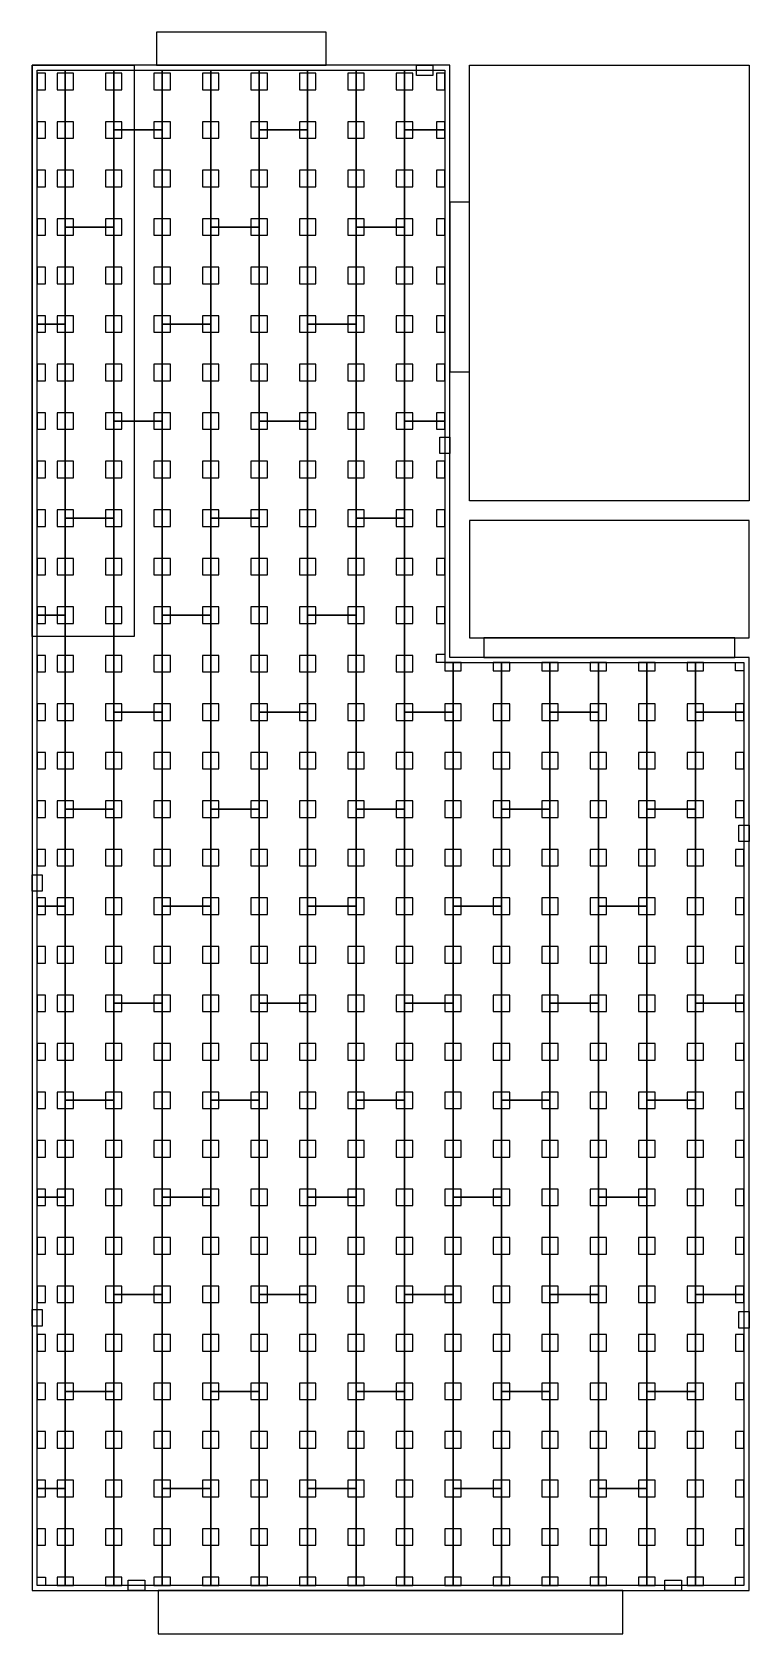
# Model space of a CAD drawing. Header units: inches. Extents: x 9726 to 9900, y -508 to -121.
import ezdxf

# ---------------------------------------------------------------- set-up
doc = ezdxf.new("R2010")
doc.units = ezdxf.units.IN
doc.header["$LTSCALE"] = 25
doc.header["$MEASUREMENT"] = 0
for name, color, linetype, true_color in [('bathrooms', 213, 'Continuous', 0xcc66ff), ('closets', 178, 'Continuous', 0x000000), ('doors', 116, 'Continuous', 0x118040), ('floors', 178, 'Continuous', 0x000000), ('generic_rooms', 150, 'Continuous', 0x0f80ff), ('kitchens', 190, 'Continuous', 0x8000ff), ('outlets', 1, 'Continuous', 0xfb0207), ('pucks', 178, 'Continuous', 0x000000), ('windows', 30, 'Continuous', 0xfd8008)]:
    doc.layers.add(name, color=color, linetype=linetype, true_color=true_color)

msp = doc.modelspace()

# ---------------------------------------------------------------- linework, layer by layer
at = {"layer": 'bathrooms'}
msp.add_lwpolyline([(9832.05, -128.52), (9899.79, -128.52), (9899.79, -234.05), (9832.05, -234.05)], close=True, dxfattribs=at)
at = {"layer": 'closets'}
msp.add_lwpolyline([(9832.05, -238.8), (9832.05, -267.22), (9899.79, -267.22), (9899.79, -238.8)], close=True, dxfattribs=at)
at = {"layer": 'doors'}
for points in [[(9756.18, -120.52), (9756.18, -128.52), (9797.3, -128.52), (9797.3, -120.52)], [(9827.3, -161.69), (9827.3, -202.82), (9832.05, -202.82), (9832.05, -161.69)], [(9835.47, -267.22), (9835.47, -271.97), (9896.36, -271.97), (9896.36, -267.22)]]:
    msp.add_lwpolyline(points, close=True, dxfattribs=at)
at = {"layer": 'floors'}
for points in [[(9734.03, -129.77), (9734.03, -191.24), (9727.22, -191.24), (9727.22, -129.77)], [(9745.78, -129.77), (9745.78, -167.74), (9734.03, -167.74), (9734.03, -129.77)], [(9757.53, -129.77), (9757.53, -144.24), (9745.78, -144.24), (9745.78, -129.77)], [(9769.28, -129.77), (9769.28, -191.24), (9757.53, -191.24), (9757.53, -129.77)], [(9781.03, -129.77), (9781.03, -167.74), (9769.28, -167.74), (9769.28, -129.77)], [(9792.78, -129.77), (9792.78, -144.24), (9781.03, -144.24), (9781.03, -129.77)], [(9804.53, -129.77), (9804.53, -191.24), (9792.78, -191.24), (9792.78, -129.77)], [(9816.28, -129.77), (9816.28, -167.74), (9804.53, -167.74), (9804.53, -129.77)], [(9826.05, -144.24), (9816.28, -144.24), (9816.28, -129.77), (9826.05, -129.77)], [(9757.53, -214.74), (9745.78, -214.74), (9745.78, -144.24), (9757.53, -144.24)], [(9792.78, -214.74), (9781.03, -214.74), (9781.03, -144.24), (9792.78, -144.24)], [(9826.05, -214.74), (9816.28, -214.74), (9816.28, -144.24), (9826.05, -144.24)], [(9745.78, -238.24), (9734.03, -238.24), (9734.03, -167.74), (9745.78, -167.74)], [(9781.03, -238.24), (9769.28, -238.24), (9769.28, -167.74), (9781.03, -167.74)], [(9816.28, -238.24), (9804.53, -238.24), (9804.53, -167.74), (9816.28, -167.74)], [(9727.22, -191.24), (9734.03, -191.24), (9734.03, -261.74), (9727.22, -261.74)], [(9769.28, -261.74), (9757.53, -261.74), (9757.53, -191.24), (9769.28, -191.24)], [(9804.53, -261.74), (9792.78, -261.74), (9792.78, -191.24), (9804.53, -191.24)], [(9757.53, -285.24), (9745.78, -285.24), (9745.78, -214.74), (9757.53, -214.74)], [(9792.78, -285.24), (9781.03, -285.24), (9781.03, -214.74), (9792.78, -214.74)], [(9828.03, -273.22), (9828.03, -285.24), (9816.28, -285.24), (9816.28, -214.74), (9826.05, -214.74), (9826.05, -273.22)], [(9745.78, -308.74), (9734.03, -308.74), (9734.03, -238.24), (9745.78, -238.24)], [(9781.03, -308.74), (9769.28, -308.74), (9769.28, -238.24), (9781.03, -238.24)], [(9816.28, -308.74), (9804.53, -308.74), (9804.53, -238.24), (9816.28, -238.24)], [(9727.22, -261.74), (9734.03, -261.74), (9734.03, -332.24), (9727.22, -332.24)], [(9769.28, -332.24), (9757.53, -332.24), (9757.53, -261.74), (9769.28, -261.74)], [(9804.53, -332.24), (9792.78, -332.24), (9792.78, -261.74), (9804.53, -261.74)], [(9839.78, -273.22), (9839.78, -332.24), (9828.03, -332.24), (9828.03, -273.22)], [(9851.53, -273.22), (9851.53, -308.74), (9839.78, -308.74), (9839.78, -273.22)], [(9863.28, -273.22), (9863.28, -285.24), (9851.53, -285.24), (9851.53, -273.22)], [(9875.03, -273.22), (9875.03, -332.24), (9863.28, -332.24), (9863.28, -273.22)], [(9886.78, -273.22), (9886.78, -308.74), (9875.03, -308.74), (9875.03, -273.22)], [(9898.53, -273.22), (9898.53, -285.24), (9886.78, -285.24), (9886.78, -273.22)], [(9757.53, -355.74), (9745.78, -355.74), (9745.78, -285.24), (9757.53, -285.24)], [(9792.78, -355.74), (9781.03, -355.74), (9781.03, -285.24), (9792.78, -285.24)], [(9828.03, -355.74), (9816.28, -355.74), (9816.28, -285.24), (9828.03, -285.24)], [(9863.28, -355.74), (9851.53, -355.74), (9851.53, -285.24), (9863.28, -285.24)], [(9898.53, -355.74), (9886.78, -355.74), (9886.78, -285.24), (9898.53, -285.24)], [(9745.78, -379.24), (9734.03, -379.24), (9734.03, -308.74), (9745.78, -308.74)], [(9781.03, -379.24), (9769.28, -379.24), (9769.28, -308.74), (9781.03, -308.74)], [(9816.28, -379.24), (9804.53, -379.24), (9804.53, -308.74), (9816.28, -308.74)], [(9851.53, -379.24), (9839.78, -379.24), (9839.78, -308.74), (9851.53, -308.74)], [(9886.78, -379.24), (9875.03, -379.24), (9875.03, -308.74), (9886.78, -308.74)], [(9727.22, -332.24), (9734.03, -332.24), (9734.03, -402.74), (9727.22, -402.74)], [(9769.28, -402.74), (9757.53, -402.74), (9757.53, -332.24), (9769.28, -332.24)], [(9804.53, -402.74), (9792.78, -402.74), (9792.78, -332.24), (9804.53, -332.24)], [(9839.78, -402.74), (9828.03, -402.74), (9828.03, -332.24), (9839.78, -332.24)], [(9875.03, -402.74), (9863.28, -402.74), (9863.28, -332.24), (9875.03, -332.24)], [(9757.53, -426.24), (9745.78, -426.24), (9745.78, -355.74), (9757.53, -355.74)], [(9792.78, -426.24), (9781.03, -426.24), (9781.03, -355.74), (9792.78, -355.74)], [(9828.03, -426.24), (9816.28, -426.24), (9816.28, -355.74), (9828.03, -355.74)], [(9863.28, -426.24), (9851.53, -426.24), (9851.53, -355.74), (9863.28, -355.74)], [(9898.53, -426.24), (9886.78, -426.24), (9886.78, -355.74), (9898.53, -355.74)], [(9745.78, -449.74), (9734.03, -449.74), (9734.03, -379.24), (9745.78, -379.24)], [(9781.03, -449.74), (9769.28, -449.74), (9769.28, -379.24), (9781.03, -379.24)], [(9816.28, -449.74), (9804.53, -449.74), (9804.53, -379.24), (9816.28, -379.24)], [(9851.53, -449.74), (9839.78, -449.74), (9839.78, -379.24), (9851.53, -379.24)], [(9886.78, -449.74), (9875.03, -449.74), (9875.03, -379.24), (9886.78, -379.24)], [(9727.22, -402.74), (9734.03, -402.74), (9734.03, -473.24), (9727.22, -473.24)], [(9769.28, -473.24), (9757.53, -473.24), (9757.53, -402.74), (9769.28, -402.74)], [(9804.53, -473.24), (9792.78, -473.24), (9792.78, -402.74), (9804.53, -402.74)], [(9839.78, -473.24), (9828.03, -473.24), (9828.03, -402.74), (9839.78, -402.74)], [(9875.03, -473.24), (9863.28, -473.24), (9863.28, -402.74), (9875.03, -402.74)], [(9745.78, -496.74), (9745.78, -426.24), (9757.53, -426.24), (9757.53, -496.74)], [(9781.03, -496.74), (9781.03, -426.24), (9792.78, -426.24), (9792.78, -496.74)], [(9816.28, -496.74), (9816.28, -426.24), (9828.03, -426.24), (9828.03, -496.74)], [(9851.53, -496.74), (9851.53, -426.24), (9863.28, -426.24), (9863.28, -496.74)], [(9886.78, -496.74), (9886.78, -426.24), (9898.53, -426.24), (9898.53, -496.74)], [(9734.03, -496.74), (9734.03, -449.74), (9745.78, -449.74), (9745.78, -496.74)], [(9769.28, -496.74), (9769.28, -449.74), (9781.03, -449.74), (9781.03, -496.74)], [(9804.53, -496.74), (9804.53, -449.74), (9816.28, -449.74), (9816.28, -496.74)], [(9839.78, -496.74), (9839.78, -449.74), (9851.53, -449.74), (9851.53, -496.74)], [(9875.03, -496.74), (9875.03, -449.74), (9886.78, -449.74), (9886.78, -496.74)], [(9727.22, -473.24), (9734.03, -473.24), (9734.03, -496.74), (9727.22, -496.74)], [(9757.53, -496.74), (9757.53, -473.24), (9769.28, -473.24), (9769.28, -496.74)], [(9792.78, -496.74), (9792.78, -473.24), (9804.53, -473.24), (9804.53, -496.74)], [(9828.03, -496.74), (9828.03, -473.24), (9839.78, -473.24), (9839.78, -496.74)], [(9863.28, -496.74), (9863.28, -473.24), (9875.03, -473.24), (9875.03, -496.74)]]:
    msp.add_lwpolyline(points, close=True, dxfattribs=at)
at = {"layer": 'generic_rooms'}
msp.add_lwpolyline([(9827.3, -128.52), (9725.97, -128.52), (9725.97, -497.99), (9899.79, -497.99), (9899.79, -271.97), (9827.3, -271.97)], close=True, dxfattribs=at)
at = {"layer": 'kitchens'}
msp.add_lwpolyline([(9750.72, -128.52), (9750.72, -266.9), (9725.97, -266.9), (9725.97, -128.52)], close=True, dxfattribs=at)
at = {"layer": 'outlets'}
for points in [[(9823.17, -128.52), (9823.17, -131.02), (9819.17, -131.02), (9819.17, -128.52)], [(9827.3, -218.62), (9827.3, -222.62), (9824.8, -222.62), (9824.8, -218.62)], [(9899.79, -312.58), (9899.79, -316.58), (9897.29, -316.58), (9897.29, -312.58)], [(9728.47, -324.62), (9728.47, -328.62), (9725.97, -328.62), (9725.97, -324.62)], [(9728.47, -429.92), (9728.47, -433.92), (9725.97, -433.92), (9725.97, -429.92)], [(9899.79, -430.42), (9899.79, -434.42), (9897.29, -434.42), (9897.29, -430.42)], [(9753.29, -495.49), (9753.29, -497.99), (9749.29, -497.99), (9749.29, -495.49)], [(9883.4, -495.49), (9883.4, -497.99), (9879.4, -497.99), (9879.4, -495.49)]]:
    msp.add_lwpolyline(points, close=True, dxfattribs=at)
at = {"layer": 'pucks'}
for points in [[(9729.22, -134.49), (9729.22, -130.49), (9727.22, -130.49), (9727.22, -134.49)], [(9736.03, -134.49), (9736.03, -130.49), (9732.03, -130.49), (9732.03, -134.49)], [(9747.78, -134.49), (9747.78, -130.49), (9743.78, -130.49), (9743.78, -134.49)], [(9759.53, -134.49), (9759.53, -130.49), (9755.53, -130.49), (9755.53, -134.49)], [(9771.28, -134.49), (9771.28, -130.49), (9767.28, -130.49), (9767.28, -134.49)], [(9783.03, -134.49), (9783.03, -130.49), (9779.03, -130.49), (9779.03, -134.49)], [(9794.78, -134.49), (9794.78, -130.49), (9790.78, -130.49), (9790.78, -134.49)], [(9806.53, -134.49), (9806.53, -130.49), (9802.53, -130.49), (9802.53, -134.49)], [(9818.28, -134.49), (9818.28, -130.49), (9814.28, -130.49), (9814.28, -134.49)], [(9826.05, -134.49), (9826.05, -130.49), (9824.05, -130.49), (9824.05, -134.49)], [(9729.22, -146.24), (9729.22, -142.24), (9727.22, -142.24), (9727.22, -146.24)], [(9736.03, -146.24), (9736.03, -142.24), (9732.03, -142.24), (9732.03, -146.24)], [(9747.78, -146.24), (9747.78, -142.24), (9743.78, -142.24), (9743.78, -146.24)], [(9759.53, -146.24), (9759.53, -142.24), (9755.53, -142.24), (9755.53, -146.24)], [(9771.28, -146.24), (9771.28, -142.24), (9767.28, -142.24), (9767.28, -146.24)], [(9783.03, -146.24), (9783.03, -142.24), (9779.03, -142.24), (9779.03, -146.24)], [(9794.78, -146.24), (9794.78, -142.24), (9790.78, -142.24), (9790.78, -146.24)], [(9806.53, -146.24), (9806.53, -142.24), (9802.53, -142.24), (9802.53, -146.24)], [(9818.28, -146.24), (9818.28, -142.24), (9814.28, -142.24), (9814.28, -146.24)], [(9826.05, -146.24), (9826.05, -142.24), (9824.05, -142.24), (9824.05, -146.24)], [(9729.22, -157.99), (9729.22, -153.99), (9727.22, -153.99), (9727.22, -157.99)], [(9736.03, -157.99), (9736.03, -153.99), (9732.03, -153.99), (9732.03, -157.99)], [(9747.78, -157.99), (9747.78, -153.99), (9743.78, -153.99), (9743.78, -157.99)], [(9759.53, -157.99), (9759.53, -153.99), (9755.53, -153.99), (9755.53, -157.99)], [(9771.28, -157.99), (9771.28, -153.99), (9767.28, -153.99), (9767.28, -157.99)], [(9783.03, -157.99), (9783.03, -153.99), (9779.03, -153.99), (9779.03, -157.99)], [(9794.78, -157.99), (9794.78, -153.99), (9790.78, -153.99), (9790.78, -157.99)], [(9806.53, -157.99), (9806.53, -153.99), (9802.53, -153.99), (9802.53, -157.99)], [(9818.28, -157.99), (9818.28, -153.99), (9814.28, -153.99), (9814.28, -157.99)], [(9826.05, -157.99), (9826.05, -153.99), (9824.05, -153.99), (9824.05, -157.99)], [(9729.22, -169.74), (9729.22, -165.74), (9727.22, -165.74), (9727.22, -169.74)], [(9736.03, -169.74), (9736.03, -165.74), (9732.03, -165.74), (9732.03, -169.74)], [(9747.78, -169.74), (9747.78, -165.74), (9743.78, -165.74), (9743.78, -169.74)], [(9759.53, -169.74), (9759.53, -165.74), (9755.53, -165.74), (9755.53, -169.74)], [(9771.28, -169.74), (9771.28, -165.74), (9767.28, -165.74), (9767.28, -169.74)], [(9783.03, -169.74), (9783.03, -165.74), (9779.03, -165.74), (9779.03, -169.74)], [(9794.78, -169.74), (9794.78, -165.74), (9790.78, -165.74), (9790.78, -169.74)], [(9806.53, -169.74), (9806.53, -165.74), (9802.53, -165.74), (9802.53, -169.74)], [(9818.28, -169.74), (9818.28, -165.74), (9814.28, -165.74), (9814.28, -169.74)], [(9826.05, -169.74), (9826.05, -165.74), (9824.05, -165.74), (9824.05, -169.74)], [(9729.22, -181.49), (9729.22, -177.49), (9727.22, -177.49), (9727.22, -181.49)], [(9736.03, -181.49), (9736.03, -177.49), (9732.03, -177.49), (9732.03, -181.49)], [(9747.78, -181.49), (9747.78, -177.49), (9743.78, -177.49), (9743.78, -181.49)], [(9759.53, -181.49), (9759.53, -177.49), (9755.53, -177.49), (9755.53, -181.49)], [(9771.28, -181.49), (9771.28, -177.49), (9767.28, -177.49), (9767.28, -181.49)], [(9783.03, -181.49), (9783.03, -177.49), (9779.03, -177.49), (9779.03, -181.49)], [(9794.78, -181.49), (9794.78, -177.49), (9790.78, -177.49), (9790.78, -181.49)], [(9806.53, -181.49), (9806.53, -177.49), (9802.53, -177.49), (9802.53, -181.49)], [(9818.28, -181.49), (9818.28, -177.49), (9814.28, -177.49), (9814.28, -181.49)], [(9826.05, -181.49), (9826.05, -177.49), (9824.05, -177.49), (9824.05, -181.49)], [(9729.22, -193.24), (9729.22, -189.24), (9727.22, -189.24), (9727.22, -193.24)], [(9736.03, -193.24), (9736.03, -189.24), (9732.03, -189.24), (9732.03, -193.24)], [(9747.78, -193.24), (9747.78, -189.24), (9743.78, -189.24), (9743.78, -193.24)], [(9759.53, -193.24), (9759.53, -189.24), (9755.53, -189.24), (9755.53, -193.24)], [(9771.28, -193.24), (9771.28, -189.24), (9767.28, -189.24), (9767.28, -193.24)], [(9783.03, -193.24), (9783.03, -189.24), (9779.03, -189.24), (9779.03, -193.24)], [(9794.78, -193.24), (9794.78, -189.24), (9790.78, -189.24), (9790.78, -193.24)], [(9806.53, -193.24), (9806.53, -189.24), (9802.53, -189.24), (9802.53, -193.24)], [(9818.28, -193.24), (9818.28, -189.24), (9814.28, -189.24), (9814.28, -193.24)], [(9826.05, -193.24), (9826.05, -189.24), (9824.05, -189.24), (9824.05, -193.24)], [(9729.22, -204.99), (9729.22, -200.99), (9727.22, -200.99), (9727.22, -204.99)], [(9736.03, -204.99), (9736.03, -200.99), (9732.03, -200.99), (9732.03, -204.99)], [(9747.78, -204.99), (9747.78, -200.99), (9743.78, -200.99), (9743.78, -204.99)], [(9759.53, -204.99), (9759.53, -200.99), (9755.53, -200.99), (9755.53, -204.99)], [(9771.28, -204.99), (9771.28, -200.99), (9767.28, -200.99), (9767.28, -204.99)], [(9783.03, -204.99), (9783.03, -200.99), (9779.03, -200.99), (9779.03, -204.99)], [(9794.78, -204.99), (9794.78, -200.99), (9790.78, -200.99), (9790.78, -204.99)], [(9806.53, -204.99), (9806.53, -200.99), (9802.53, -200.99), (9802.53, -204.99)], [(9818.28, -204.99), (9818.28, -200.99), (9814.28, -200.99), (9814.28, -204.99)], [(9826.05, -204.99), (9826.05, -200.99), (9824.05, -200.99), (9824.05, -204.99)], [(9729.22, -216.74), (9729.22, -212.74), (9727.22, -212.74), (9727.22, -216.74)], [(9736.03, -216.74), (9736.03, -212.74), (9732.03, -212.74), (9732.03, -216.74)], [(9747.78, -216.74), (9747.78, -212.74), (9743.78, -212.74), (9743.78, -216.74)], [(9759.53, -216.74), (9759.53, -212.74), (9755.53, -212.74), (9755.53, -216.74)], [(9771.28, -216.74), (9771.28, -212.74), (9767.28, -212.74), (9767.28, -216.74)], [(9783.03, -216.74), (9783.03, -212.74), (9779.03, -212.74), (9779.03, -216.74)], [(9794.78, -216.74), (9794.78, -212.74), (9790.78, -212.74), (9790.78, -216.74)], [(9806.53, -216.74), (9806.53, -212.74), (9802.53, -212.74), (9802.53, -216.74)], [(9818.28, -216.74), (9818.28, -212.74), (9814.28, -212.74), (9814.28, -216.74)], [(9826.05, -216.74), (9826.05, -212.74), (9824.05, -212.74), (9824.05, -216.74)], [(9729.22, -228.49), (9729.22, -224.49), (9727.22, -224.49), (9727.22, -228.49)], [(9736.03, -228.49), (9736.03, -224.49), (9732.03, -224.49), (9732.03, -228.49)], [(9747.78, -228.49), (9747.78, -224.49), (9743.78, -224.49), (9743.78, -228.49)], [(9759.53, -228.49), (9759.53, -224.49), (9755.53, -224.49), (9755.53, -228.49)], [(9771.28, -228.49), (9771.28, -224.49), (9767.28, -224.49), (9767.28, -228.49)], [(9783.03, -228.49), (9783.03, -224.49), (9779.03, -224.49), (9779.03, -228.49)], [(9794.78, -228.49), (9794.78, -224.49), (9790.78, -224.49), (9790.78, -228.49)], [(9806.53, -228.49), (9806.53, -224.49), (9802.53, -224.49), (9802.53, -228.49)], [(9818.28, -228.49), (9818.28, -224.49), (9814.28, -224.49), (9814.28, -228.49)], [(9826.05, -228.49), (9826.05, -224.49), (9824.05, -224.49), (9824.05, -228.49)], [(9729.22, -240.24), (9729.22, -236.24), (9727.22, -236.24), (9727.22, -240.24)], [(9736.03, -240.24), (9736.03, -236.24), (9732.03, -236.24), (9732.03, -240.24)], [(9747.78, -240.24), (9747.78, -236.24), (9743.78, -236.24), (9743.78, -240.24)], [(9759.53, -240.24), (9759.53, -236.24), (9755.53, -236.24), (9755.53, -240.24)], [(9771.28, -240.24), (9771.28, -236.24), (9767.28, -236.24), (9767.28, -240.24)], [(9783.03, -240.24), (9783.03, -236.24), (9779.03, -236.24), (9779.03, -240.24)], [(9794.78, -240.24), (9794.78, -236.24), (9790.78, -236.24), (9790.78, -240.24)], [(9806.53, -240.24), (9806.53, -236.24), (9802.53, -236.24), (9802.53, -240.24)], [(9818.28, -240.24), (9818.28, -236.24), (9814.28, -236.24), (9814.28, -240.24)], [(9826.05, -240.24), (9826.05, -236.24), (9824.05, -236.24), (9824.05, -240.24)], [(9729.22, -251.99), (9729.22, -247.99), (9727.22, -247.99), (9727.22, -251.99)], [(9736.03, -251.99), (9736.03, -247.99), (9732.03, -247.99), (9732.03, -251.99)], [(9747.78, -251.99), (9747.78, -247.99), (9743.78, -247.99), (9743.78, -251.99)], [(9759.53, -251.99), (9759.53, -247.99), (9755.53, -247.99), (9755.53, -251.99)], [(9771.28, -251.99), (9771.28, -247.99), (9767.28, -247.99), (9767.28, -251.99)], [(9783.03, -251.99), (9783.03, -247.99), (9779.03, -247.99), (9779.03, -251.99)], [(9794.78, -251.99), (9794.78, -247.99), (9790.78, -247.99), (9790.78, -251.99)], [(9806.53, -251.99), (9806.53, -247.99), (9802.53, -247.99), (9802.53, -251.99)], [(9818.28, -251.99), (9818.28, -247.99), (9814.28, -247.99), (9814.28, -251.99)], [(9826.05, -251.99), (9826.05, -247.99), (9824.05, -247.99), (9824.05, -251.99)], [(9729.22, -263.74), (9729.22, -259.74), (9727.22, -259.74), (9727.22, -263.74)], [(9736.03, -263.74), (9736.03, -259.74), (9732.03, -259.74), (9732.03, -263.74)], [(9747.78, -263.74), (9747.78, -259.74), (9743.78, -259.74), (9743.78, -263.74)], [(9759.53, -263.74), (9759.53, -259.74), (9755.53, -259.74), (9755.53, -263.74)], [(9771.28, -263.74), (9771.28, -259.74), (9767.28, -259.74), (9767.28, -263.74)], [(9783.03, -263.74), (9783.03, -259.74), (9779.03, -259.74), (9779.03, -263.74)], [(9794.78, -263.74), (9794.78, -259.74), (9790.78, -259.74), (9790.78, -263.74)], [(9806.53, -263.74), (9806.53, -259.74), (9802.53, -259.74), (9802.53, -263.74)], [(9818.28, -263.74), (9818.28, -259.74), (9814.28, -259.74), (9814.28, -263.74)], [(9826.05, -263.74), (9826.05, -259.74), (9824.05, -259.74), (9824.05, -263.74)], [(9729.22, -275.49), (9729.22, -271.49), (9727.22, -271.49), (9727.22, -275.49)], [(9736.03, -275.49), (9736.03, -271.49), (9732.03, -271.49), (9732.03, -275.49)], [(9747.78, -275.49), (9747.78, -271.49), (9743.78, -271.49), (9743.78, -275.49)], [(9759.53, -275.49), (9759.53, -271.49), (9755.53, -271.49), (9755.53, -275.49)], [(9771.28, -275.49), (9771.28, -271.49), (9767.28, -271.49), (9767.28, -275.49)], [(9783.03, -275.49), (9783.03, -271.49), (9779.03, -271.49), (9779.03, -275.49)], [(9794.78, -275.49), (9794.78, -271.49), (9790.78, -271.49), (9790.78, -275.49)], [(9806.53, -275.49), (9806.53, -271.49), (9802.53, -271.49), (9802.53, -275.49)], [(9818.28, -275.49), (9818.28, -271.49), (9814.28, -271.49), (9814.28, -275.49)], [(9826.05, -273.22), (9824.05, -273.22), (9824.05, -271.22), (9826.05, -271.22)], [(9830.03, -275.22), (9830.03, -273.22), (9826.03, -273.22), (9826.03, -275.22)], [(9841.78, -275.22), (9841.78, -273.22), (9837.78, -273.22), (9837.78, -275.22)], [(9853.53, -275.22), (9853.53, -273.22), (9849.53, -273.22), (9849.53, -275.22)], [(9865.28, -275.22), (9865.28, -273.22), (9861.28, -273.22), (9861.28, -275.22)], [(9877.03, -275.22), (9877.03, -273.22), (9873.03, -273.22), (9873.03, -275.22)], [(9888.78, -275.22), (9888.78, -273.22), (9884.78, -273.22), (9884.78, -275.22)], [(9898.54, -275.22), (9896.54, -275.22), (9896.54, -273.22), (9898.54, -273.22)], [(9729.22, -287.24), (9729.22, -283.24), (9727.22, -283.24), (9727.22, -287.24)], [(9736.03, -287.24), (9736.03, -283.24), (9732.03, -283.24), (9732.03, -287.24)], [(9747.78, -287.24), (9747.78, -283.24), (9743.78, -283.24), (9743.78, -287.24)], [(9759.53, -287.24), (9759.53, -283.24), (9755.53, -283.24), (9755.53, -287.24)], [(9771.28, -287.24), (9771.28, -283.24), (9767.28, -283.24), (9767.28, -287.24)], [(9783.03, -287.24), (9783.03, -283.24), (9779.03, -283.24), (9779.03, -287.24)], [(9794.78, -287.24), (9794.78, -283.24), (9790.78, -283.24), (9790.78, -287.24)], [(9806.53, -287.24), (9806.53, -283.24), (9802.53, -283.24), (9802.53, -287.24)], [(9818.28, -287.24), (9818.28, -283.24), (9814.28, -283.24), (9814.28, -287.24)], [(9830.03, -287.24), (9830.03, -283.24), (9826.03, -283.24), (9826.03, -287.24)], [(9841.78, -287.24), (9841.78, -283.24), (9837.78, -283.24), (9837.78, -287.24)], [(9853.53, -287.24), (9853.53, -283.24), (9849.53, -283.24), (9849.53, -287.24)], [(9865.28, -287.24), (9865.28, -283.24), (9861.28, -283.24), (9861.28, -287.24)], [(9877.03, -287.24), (9877.03, -283.24), (9873.03, -283.24), (9873.03, -287.24)], [(9888.78, -287.24), (9888.78, -283.24), (9884.78, -283.24), (9884.78, -287.24)], [(9898.53, -287.24), (9898.53, -283.24), (9896.53, -283.24), (9896.53, -287.24)], [(9729.22, -298.99), (9729.22, -294.99), (9727.22, -294.99), (9727.22, -298.99)], [(9736.03, -298.99), (9736.03, -294.99), (9732.03, -294.99), (9732.03, -298.99)], [(9747.78, -298.99), (9747.78, -294.99), (9743.78, -294.99), (9743.78, -298.99)], [(9759.53, -298.99), (9759.53, -294.99), (9755.53, -294.99), (9755.53, -298.99)], [(9771.28, -298.99), (9771.28, -294.99), (9767.28, -294.99), (9767.28, -298.99)], [(9783.03, -298.99), (9783.03, -294.99), (9779.03, -294.99), (9779.03, -298.99)], [(9794.78, -298.99), (9794.78, -294.99), (9790.78, -294.99), (9790.78, -298.99)], [(9806.53, -298.99), (9806.53, -294.99), (9802.53, -294.99), (9802.53, -298.99)], [(9818.28, -298.99), (9818.28, -294.99), (9814.28, -294.99), (9814.28, -298.99)], [(9830.03, -298.99), (9830.03, -294.99), (9826.03, -294.99), (9826.03, -298.99)], [(9841.78, -298.99), (9841.78, -294.99), (9837.78, -294.99), (9837.78, -298.99)], [(9853.53, -298.99), (9853.53, -294.99), (9849.53, -294.99), (9849.53, -298.99)], [(9865.28, -298.99), (9865.28, -294.99), (9861.28, -294.99), (9861.28, -298.99)], [(9877.03, -298.99), (9877.03, -294.99), (9873.03, -294.99), (9873.03, -298.99)], [(9888.78, -298.99), (9888.78, -294.99), (9884.78, -294.99), (9884.78, -298.99)], [(9898.53, -298.99), (9898.53, -294.99), (9896.53, -294.99), (9896.53, -298.99)], [(9729.22, -310.74), (9729.22, -306.74), (9727.22, -306.74), (9727.22, -310.74)], [(9736.03, -310.74), (9736.03, -306.74), (9732.03, -306.74), (9732.03, -310.74)], [(9747.78, -310.74), (9747.78, -306.74), (9743.78, -306.74), (9743.78, -310.74)], [(9759.53, -310.74), (9759.53, -306.74), (9755.53, -306.74), (9755.53, -310.74)], [(9771.28, -310.74), (9771.28, -306.74), (9767.28, -306.74), (9767.28, -310.74)], [(9783.03, -310.74), (9783.03, -306.74), (9779.03, -306.74), (9779.03, -310.74)], [(9794.78, -310.74), (9794.78, -306.74), (9790.78, -306.74), (9790.78, -310.74)], [(9806.53, -310.74), (9806.53, -306.74), (9802.53, -306.74), (9802.53, -310.74)], [(9818.28, -310.74), (9818.28, -306.74), (9814.28, -306.74), (9814.28, -310.74)], [(9830.03, -310.74), (9830.03, -306.74), (9826.03, -306.74), (9826.03, -310.74)], [(9841.78, -310.74), (9841.78, -306.74), (9837.78, -306.74), (9837.78, -310.74)], [(9853.53, -310.74), (9853.53, -306.74), (9849.53, -306.74), (9849.53, -310.74)], [(9865.28, -310.74), (9865.28, -306.74), (9861.28, -306.74), (9861.28, -310.74)], [(9877.03, -310.74), (9877.03, -306.74), (9873.03, -306.74), (9873.03, -310.74)], [(9888.78, -310.74), (9888.78, -306.74), (9884.78, -306.74), (9884.78, -310.74)], [(9898.53, -310.74), (9898.53, -306.74), (9896.53, -306.74), (9896.53, -310.74)], [(9729.22, -322.49), (9729.22, -318.49), (9727.22, -318.49), (9727.22, -322.49)], [(9736.03, -322.49), (9736.03, -318.49), (9732.03, -318.49), (9732.03, -322.49)], [(9747.78, -322.49), (9747.78, -318.49), (9743.78, -318.49), (9743.78, -322.49)], [(9759.53, -322.49), (9759.53, -318.49), (9755.53, -318.49), (9755.53, -322.49)], [(9771.28, -322.49), (9771.28, -318.49), (9767.28, -318.49), (9767.28, -322.49)], [(9783.03, -322.49), (9783.03, -318.49), (9779.03, -318.49), (9779.03, -322.49)], [(9794.78, -322.49), (9794.78, -318.49), (9790.78, -318.49), (9790.78, -322.49)], [(9806.53, -322.49), (9806.53, -318.49), (9802.53, -318.49), (9802.53, -322.49)], [(9818.28, -322.49), (9818.28, -318.49), (9814.28, -318.49), (9814.28, -322.49)], [(9830.03, -322.49), (9830.03, -318.49), (9826.03, -318.49), (9826.03, -322.49)], [(9841.78, -322.49), (9841.78, -318.49), (9837.78, -318.49), (9837.78, -322.49)], [(9853.53, -322.49), (9853.53, -318.49), (9849.53, -318.49), (9849.53, -322.49)], [(9865.28, -322.49), (9865.28, -318.49), (9861.28, -318.49), (9861.28, -322.49)], [(9877.03, -322.49), (9877.03, -318.49), (9873.03, -318.49), (9873.03, -322.49)], [(9888.78, -322.49), (9888.78, -318.49), (9884.78, -318.49), (9884.78, -322.49)], [(9898.53, -322.49), (9898.53, -318.49), (9896.53, -318.49), (9896.53, -322.49)], [(9729.22, -334.24), (9729.22, -330.24), (9727.22, -330.24), (9727.22, -334.24)], [(9736.03, -334.24), (9736.03, -330.24), (9732.03, -330.24), (9732.03, -334.24)], [(9747.78, -334.24), (9747.78, -330.24), (9743.78, -330.24), (9743.78, -334.24)], [(9759.53, -334.24), (9759.53, -330.24), (9755.53, -330.24), (9755.53, -334.24)], [(9771.28, -334.24), (9771.28, -330.24), (9767.28, -330.24), (9767.28, -334.24)], [(9783.03, -334.24), (9783.03, -330.24), (9779.03, -330.24), (9779.03, -334.24)], [(9794.78, -334.24), (9794.78, -330.24), (9790.78, -330.24), (9790.78, -334.24)], [(9806.53, -334.24), (9806.53, -330.24), (9802.53, -330.24), (9802.53, -334.24)], [(9818.28, -334.24), (9818.28, -330.24), (9814.28, -330.24), (9814.28, -334.24)], [(9830.03, -334.24), (9830.03, -330.24), (9826.03, -330.24), (9826.03, -334.24)], [(9841.78, -334.24), (9841.78, -330.24), (9837.78, -330.24), (9837.78, -334.24)], [(9853.53, -334.24), (9853.53, -330.24), (9849.53, -330.24), (9849.53, -334.24)], [(9865.28, -334.24), (9865.28, -330.24), (9861.28, -330.24), (9861.28, -334.24)], [(9877.03, -334.24), (9877.03, -330.24), (9873.03, -330.24), (9873.03, -334.24)], [(9888.78, -334.24), (9888.78, -330.24), (9884.78, -330.24), (9884.78, -334.24)], [(9898.53, -334.24), (9898.53, -330.24), (9896.53, -330.24), (9896.53, -334.24)], [(9729.22, -345.99), (9729.22, -341.99), (9727.22, -341.99), (9727.22, -345.99)], [(9736.03, -345.99), (9736.03, -341.99), (9732.03, -341.99), (9732.03, -345.99)], [(9747.78, -345.99), (9747.78, -341.99), (9743.78, -341.99), (9743.78, -345.99)], [(9759.53, -345.99), (9759.53, -341.99), (9755.53, -341.99), (9755.53, -345.99)], [(9771.28, -345.99), (9771.28, -341.99), (9767.28, -341.99), (9767.28, -345.99)], [(9783.03, -345.99), (9783.03, -341.99), (9779.03, -341.99), (9779.03, -345.99)], [(9794.78, -345.99), (9794.78, -341.99), (9790.78, -341.99), (9790.78, -345.99)], [(9806.53, -345.99), (9806.53, -341.99), (9802.53, -341.99), (9802.53, -345.99)], [(9818.28, -345.99), (9818.28, -341.99), (9814.28, -341.99), (9814.28, -345.99)], [(9830.03, -345.99), (9830.03, -341.99), (9826.03, -341.99), (9826.03, -345.99)], [(9841.78, -345.99), (9841.78, -341.99), (9837.78, -341.99), (9837.78, -345.99)], [(9853.53, -345.99), (9853.53, -341.99), (9849.53, -341.99), (9849.53, -345.99)], [(9865.28, -345.99), (9865.28, -341.99), (9861.28, -341.99), (9861.28, -345.99)], [(9877.03, -345.99), (9877.03, -341.99), (9873.03, -341.99), (9873.03, -345.99)], [(9888.78, -345.99), (9888.78, -341.99), (9884.78, -341.99), (9884.78, -345.99)], [(9898.53, -345.99), (9898.53, -341.99), (9896.53, -341.99), (9896.53, -345.99)], [(9729.22, -357.74), (9729.22, -353.74), (9727.22, -353.74), (9727.22, -357.74)], [(9736.03, -357.74), (9736.03, -353.74), (9732.03, -353.74), (9732.03, -357.74)], [(9747.78, -357.74), (9747.78, -353.74), (9743.78, -353.74), (9743.78, -357.74)], [(9759.53, -357.74), (9759.53, -353.74), (9755.53, -353.74), (9755.53, -357.74)], [(9771.28, -357.74), (9771.28, -353.74), (9767.28, -353.74), (9767.28, -357.74)], [(9783.03, -357.74), (9783.03, -353.74), (9779.03, -353.74), (9779.03, -357.74)], [(9794.78, -357.74), (9794.78, -353.74), (9790.78, -353.74), (9790.78, -357.74)], [(9806.53, -357.74), (9806.53, -353.74), (9802.53, -353.74), (9802.53, -357.74)], [(9818.28, -357.74), (9818.28, -353.74), (9814.28, -353.74), (9814.28, -357.74)], [(9830.03, -357.74), (9830.03, -353.74), (9826.03, -353.74), (9826.03, -357.74)], [(9841.78, -357.74), (9841.78, -353.74), (9837.78, -353.74), (9837.78, -357.74)], [(9853.53, -357.74), (9853.53, -353.74), (9849.53, -353.74), (9849.53, -357.74)], [(9865.28, -357.74), (9865.28, -353.74), (9861.28, -353.74), (9861.28, -357.74)], [(9877.03, -357.74), (9877.03, -353.74), (9873.03, -353.74), (9873.03, -357.74)], [(9888.78, -357.74), (9888.78, -353.74), (9884.78, -353.74), (9884.78, -357.74)], [(9898.53, -357.74), (9898.53, -353.74), (9896.53, -353.74), (9896.53, -357.74)], [(9729.22, -369.49), (9729.22, -365.49), (9727.22, -365.49), (9727.22, -369.49)], [(9736.03, -369.49), (9736.03, -365.49), (9732.03, -365.49), (9732.03, -369.49)], [(9747.78, -369.49), (9747.78, -365.49), (9743.78, -365.49), (9743.78, -369.49)], [(9759.53, -369.49), (9759.53, -365.49), (9755.53, -365.49), (9755.53, -369.49)], [(9771.28, -369.49), (9771.28, -365.49), (9767.28, -365.49), (9767.28, -369.49)], [(9783.03, -369.49), (9783.03, -365.49), (9779.03, -365.49), (9779.03, -369.49)], [(9794.78, -369.49), (9794.78, -365.49), (9790.78, -365.49), (9790.78, -369.49)], [(9806.53, -369.49), (9806.53, -365.49), (9802.53, -365.49), (9802.53, -369.49)], [(9818.28, -369.49), (9818.28, -365.49), (9814.28, -365.49), (9814.28, -369.49)], [(9830.03, -369.49), (9830.03, -365.49), (9826.03, -365.49), (9826.03, -369.49)], [(9841.78, -369.49), (9841.78, -365.49), (9837.78, -365.49), (9837.78, -369.49)], [(9853.53, -369.49), (9853.53, -365.49), (9849.53, -365.49), (9849.53, -369.49)], [(9865.28, -369.49), (9865.28, -365.49), (9861.28, -365.49), (9861.28, -369.49)], [(9877.03, -369.49), (9877.03, -365.49), (9873.03, -365.49), (9873.03, -369.49)], [(9888.78, -369.49), (9888.78, -365.49), (9884.78, -365.49), (9884.78, -369.49)], [(9898.53, -369.49), (9898.53, -365.49), (9896.53, -365.49), (9896.53, -369.49)], [(9729.22, -381.24), (9729.22, -377.24), (9727.22, -377.24), (9727.22, -381.24)], [(9736.03, -381.24), (9736.03, -377.24), (9732.03, -377.24), (9732.03, -381.24)], [(9747.78, -381.24), (9747.78, -377.24), (9743.78, -377.24), (9743.78, -381.24)], [(9759.53, -381.24), (9759.53, -377.24), (9755.53, -377.24), (9755.53, -381.24)], [(9771.28, -381.24), (9771.28, -377.24), (9767.28, -377.24), (9767.28, -381.24)], [(9783.03, -381.24), (9783.03, -377.24), (9779.03, -377.24), (9779.03, -381.24)], [(9794.78, -381.24), (9794.78, -377.24), (9790.78, -377.24), (9790.78, -381.24)], [(9806.53, -381.24), (9806.53, -377.24), (9802.53, -377.24), (9802.53, -381.24)], [(9818.28, -381.24), (9818.28, -377.24), (9814.28, -377.24), (9814.28, -381.24)], [(9830.03, -381.24), (9830.03, -377.24), (9826.03, -377.24), (9826.03, -381.24)], [(9841.78, -381.24), (9841.78, -377.24), (9837.78, -377.24), (9837.78, -381.24)], [(9853.53, -381.24), (9853.53, -377.24), (9849.53, -377.24), (9849.53, -381.24)], [(9865.28, -381.24), (9865.28, -377.24), (9861.28, -377.24), (9861.28, -381.24)], [(9877.03, -381.24), (9877.03, -377.24), (9873.03, -377.24), (9873.03, -381.24)], [(9888.78, -381.24), (9888.78, -377.24), (9884.78, -377.24), (9884.78, -381.24)], [(9898.53, -381.24), (9898.53, -377.24), (9896.53, -377.24), (9896.53, -381.24)], [(9729.22, -392.99), (9729.22, -388.99), (9727.22, -388.99), (9727.22, -392.99)], [(9736.03, -392.99), (9736.03, -388.99), (9732.03, -388.99), (9732.03, -392.99)], [(9747.78, -392.99), (9747.78, -388.99), (9743.78, -388.99), (9743.78, -392.99)], [(9759.53, -392.99), (9759.53, -388.99), (9755.53, -388.99), (9755.53, -392.99)], [(9771.28, -392.99), (9771.28, -388.99), (9767.28, -388.99), (9767.28, -392.99)], [(9783.03, -392.99), (9783.03, -388.99), (9779.03, -388.99), (9779.03, -392.99)], [(9794.78, -392.99), (9794.78, -388.99), (9790.78, -388.99), (9790.78, -392.99)], [(9806.53, -392.99), (9806.53, -388.99), (9802.53, -388.99), (9802.53, -392.99)], [(9818.28, -392.99), (9818.28, -388.99), (9814.28, -388.99), (9814.28, -392.99)], [(9830.03, -392.99), (9830.03, -388.99), (9826.03, -388.99), (9826.03, -392.99)], [(9841.78, -392.99), (9841.78, -388.99), (9837.78, -388.99), (9837.78, -392.99)], [(9853.53, -392.99), (9853.53, -388.99), (9849.53, -388.99), (9849.53, -392.99)], [(9865.28, -392.99), (9865.28, -388.99), (9861.28, -388.99), (9861.28, -392.99)], [(9877.03, -392.99), (9877.03, -388.99), (9873.03, -388.99), (9873.03, -392.99)], [(9888.78, -392.99), (9888.78, -388.99), (9884.78, -388.99), (9884.78, -392.99)], [(9898.53, -392.99), (9898.53, -388.99), (9896.53, -388.99), (9896.53, -392.99)], [(9729.22, -404.74), (9729.22, -400.74), (9727.22, -400.74), (9727.22, -404.74)], [(9736.03, -404.74), (9736.03, -400.74), (9732.03, -400.74), (9732.03, -404.74)], [(9747.78, -404.74), (9747.78, -400.74), (9743.78, -400.74), (9743.78, -404.74)], [(9759.53, -404.74), (9759.53, -400.74), (9755.53, -400.74), (9755.53, -404.74)], [(9771.28, -404.74), (9771.28, -400.74), (9767.28, -400.74), (9767.28, -404.74)], [(9783.03, -404.74), (9783.03, -400.74), (9779.03, -400.74), (9779.03, -404.74)], [(9794.78, -404.74), (9794.78, -400.74), (9790.78, -400.74), (9790.78, -404.74)], [(9806.53, -404.74), (9806.53, -400.74), (9802.53, -400.74), (9802.53, -404.74)], [(9818.28, -404.74), (9818.28, -400.74), (9814.28, -400.74), (9814.28, -404.74)], [(9830.03, -404.74), (9830.03, -400.74), (9826.03, -400.74), (9826.03, -404.74)], [(9841.78, -404.74), (9841.78, -400.74), (9837.78, -400.74), (9837.78, -404.74)], [(9853.53, -404.74), (9853.53, -400.74), (9849.53, -400.74), (9849.53, -404.74)], [(9865.28, -404.74), (9865.28, -400.74), (9861.28, -400.74), (9861.28, -404.74)], [(9877.03, -404.74), (9877.03, -400.74), (9873.03, -400.74), (9873.03, -404.74)], [(9888.78, -404.74), (9888.78, -400.74), (9884.78, -400.74), (9884.78, -404.74)], [(9898.53, -404.74), (9898.53, -400.74), (9896.53, -400.74), (9896.53, -404.74)], [(9729.22, -416.49), (9729.22, -412.49), (9727.22, -412.49), (9727.22, -416.49)], [(9736.03, -416.49), (9736.03, -412.49), (9732.03, -412.49), (9732.03, -416.49)], [(9747.78, -416.49), (9747.78, -412.49), (9743.78, -412.49), (9743.78, -416.49)], [(9759.53, -416.49), (9759.53, -412.49), (9755.53, -412.49), (9755.53, -416.49)], [(9771.28, -416.49), (9771.28, -412.49), (9767.28, -412.49), (9767.28, -416.49)], [(9783.03, -416.49), (9783.03, -412.49), (9779.03, -412.49), (9779.03, -416.49)], [(9794.78, -416.49), (9794.78, -412.49), (9790.78, -412.49), (9790.78, -416.49)], [(9806.53, -416.49), (9806.53, -412.49), (9802.53, -412.49), (9802.53, -416.49)], [(9818.28, -416.49), (9818.28, -412.49), (9814.28, -412.49), (9814.28, -416.49)], [(9830.03, -416.49), (9830.03, -412.49), (9826.03, -412.49), (9826.03, -416.49)], [(9841.78, -416.49), (9841.78, -412.49), (9837.78, -412.49), (9837.78, -416.49)], [(9853.53, -416.49), (9853.53, -412.49), (9849.53, -412.49), (9849.53, -416.49)], [(9865.28, -416.49), (9865.28, -412.49), (9861.28, -412.49), (9861.28, -416.49)], [(9877.03, -416.49), (9877.03, -412.49), (9873.03, -412.49), (9873.03, -416.49)], [(9888.78, -416.49), (9888.78, -412.49), (9884.78, -412.49), (9884.78, -416.49)], [(9898.53, -416.49), (9898.53, -412.49), (9896.53, -412.49), (9896.53, -416.49)], [(9729.22, -428.24), (9729.22, -424.24), (9727.22, -424.24), (9727.22, -428.24)], [(9736.03, -428.24), (9736.03, -424.24), (9732.03, -424.24), (9732.03, -428.24)], [(9747.78, -428.24), (9747.78, -424.24), (9743.78, -424.24), (9743.78, -428.24)], [(9759.53, -428.24), (9759.53, -424.24), (9755.53, -424.24), (9755.53, -428.24)], [(9771.28, -428.24), (9771.28, -424.24), (9767.28, -424.24), (9767.28, -428.24)], [(9783.03, -428.24), (9783.03, -424.24), (9779.03, -424.24), (9779.03, -428.24)], [(9794.78, -428.24), (9794.78, -424.24), (9790.78, -424.24), (9790.78, -428.24)], [(9806.53, -428.24), (9806.53, -424.24), (9802.53, -424.24), (9802.53, -428.24)], [(9818.28, -428.24), (9818.28, -424.24), (9814.28, -424.24), (9814.28, -428.24)], [(9830.03, -428.24), (9830.03, -424.24), (9826.03, -424.24), (9826.03, -428.24)], [(9841.78, -428.24), (9841.78, -424.24), (9837.78, -424.24), (9837.78, -428.24)], [(9853.53, -428.24), (9853.53, -424.24), (9849.53, -424.24), (9849.53, -428.24)], [(9865.28, -428.24), (9865.28, -424.24), (9861.28, -424.24), (9861.28, -428.24)], [(9877.03, -428.24), (9877.03, -424.24), (9873.03, -424.24), (9873.03, -428.24)], [(9888.78, -428.24), (9888.78, -424.24), (9884.78, -424.24), (9884.78, -428.24)], [(9898.53, -428.24), (9898.53, -424.24), (9896.53, -424.24), (9896.53, -428.24)], [(9729.22, -439.99), (9729.22, -435.99), (9727.22, -435.99), (9727.22, -439.99)], [(9736.03, -439.99), (9736.03, -435.99), (9732.03, -435.99), (9732.03, -439.99)], [(9747.78, -439.99), (9747.78, -435.99), (9743.78, -435.99), (9743.78, -439.99)], [(9759.53, -439.99), (9759.53, -435.99), (9755.53, -435.99), (9755.53, -439.99)], [(9771.28, -439.99), (9771.28, -435.99), (9767.28, -435.99), (9767.28, -439.99)], [(9783.03, -439.99), (9783.03, -435.99), (9779.03, -435.99), (9779.03, -439.99)], [(9794.78, -439.99), (9794.78, -435.99), (9790.78, -435.99), (9790.78, -439.99)], [(9806.53, -439.99), (9806.53, -435.99), (9802.53, -435.99), (9802.53, -439.99)], [(9818.28, -439.99), (9818.28, -435.99), (9814.28, -435.99), (9814.28, -439.99)], [(9830.03, -439.99), (9830.03, -435.99), (9826.03, -435.99), (9826.03, -439.99)], [(9841.78, -439.99), (9841.78, -435.99), (9837.78, -435.99), (9837.78, -439.99)], [(9853.53, -439.99), (9853.53, -435.99), (9849.53, -435.99), (9849.53, -439.99)], [(9865.28, -439.99), (9865.28, -435.99), (9861.28, -435.99), (9861.28, -439.99)], [(9877.03, -439.99), (9877.03, -435.99), (9873.03, -435.99), (9873.03, -439.99)], [(9888.78, -439.99), (9888.78, -435.99), (9884.78, -435.99), (9884.78, -439.99)], [(9898.53, -439.99), (9898.53, -435.99), (9896.53, -435.99), (9896.53, -439.99)], [(9729.22, -451.74), (9729.22, -447.74), (9727.22, -447.74), (9727.22, -451.74)], [(9736.03, -451.74), (9736.03, -447.74), (9732.03, -447.74), (9732.03, -451.74)], [(9747.78, -451.74), (9747.78, -447.74), (9743.78, -447.74), (9743.78, -451.74)], [(9759.53, -451.74), (9759.53, -447.74), (9755.53, -447.74), (9755.53, -451.74)], [(9771.28, -451.74), (9771.28, -447.74), (9767.28, -447.74), (9767.28, -451.74)], [(9783.03, -451.74), (9783.03, -447.74), (9779.03, -447.74), (9779.03, -451.74)], [(9794.78, -451.74), (9794.78, -447.74), (9790.78, -447.74), (9790.78, -451.74)], [(9806.53, -451.74), (9806.53, -447.74), (9802.53, -447.74), (9802.53, -451.74)], [(9818.28, -451.74), (9818.28, -447.74), (9814.28, -447.74), (9814.28, -451.74)], [(9830.03, -451.74), (9830.03, -447.74), (9826.03, -447.74), (9826.03, -451.74)], [(9841.78, -451.74), (9841.78, -447.74), (9837.78, -447.74), (9837.78, -451.74)], [(9853.53, -451.74), (9853.53, -447.74), (9849.53, -447.74), (9849.53, -451.74)], [(9865.28, -451.74), (9865.28, -447.74), (9861.28, -447.74), (9861.28, -451.74)], [(9877.03, -451.74), (9877.03, -447.74), (9873.03, -447.74), (9873.03, -451.74)], [(9888.78, -451.74), (9888.78, -447.74), (9884.78, -447.74), (9884.78, -451.74)], [(9898.53, -451.74), (9898.53, -447.74), (9896.53, -447.74), (9896.53, -451.74)], [(9729.22, -463.49), (9729.22, -459.49), (9727.22, -459.49), (9727.22, -463.49)], [(9736.03, -463.49), (9736.03, -459.49), (9732.03, -459.49), (9732.03, -463.49)], [(9747.78, -463.49), (9747.78, -459.49), (9743.78, -459.49), (9743.78, -463.49)], [(9759.53, -463.49), (9759.53, -459.49), (9755.53, -459.49), (9755.53, -463.49)], [(9771.28, -463.49), (9771.28, -459.49), (9767.28, -459.49), (9767.28, -463.49)], [(9783.03, -463.49), (9783.03, -459.49), (9779.03, -459.49), (9779.03, -463.49)], [(9794.78, -463.49), (9794.78, -459.49), (9790.78, -459.49), (9790.78, -463.49)], [(9806.53, -463.49), (9806.53, -459.49), (9802.53, -459.49), (9802.53, -463.49)], [(9818.28, -463.49), (9818.28, -459.49), (9814.28, -459.49), (9814.28, -463.49)], [(9830.03, -463.49), (9830.03, -459.49), (9826.03, -459.49), (9826.03, -463.49)], [(9841.78, -463.49), (9841.78, -459.49), (9837.78, -459.49), (9837.78, -463.49)], [(9853.53, -463.49), (9853.53, -459.49), (9849.53, -459.49), (9849.53, -463.49)], [(9865.28, -463.49), (9865.28, -459.49), (9861.28, -459.49), (9861.28, -463.49)], [(9877.03, -463.49), (9877.03, -459.49), (9873.03, -459.49), (9873.03, -463.49)], [(9888.78, -463.49), (9888.78, -459.49), (9884.78, -459.49), (9884.78, -463.49)], [(9898.53, -463.49), (9898.53, -459.49), (9896.53, -459.49), (9896.53, -463.49)], [(9729.22, -475.24), (9729.22, -471.24), (9727.22, -471.24), (9727.22, -475.24)], [(9736.03, -475.24), (9736.03, -471.24), (9732.03, -471.24), (9732.03, -475.24)], [(9747.78, -475.24), (9747.78, -471.24), (9743.78, -471.24), (9743.78, -475.24)], [(9759.53, -475.24), (9759.53, -471.24), (9755.53, -471.24), (9755.53, -475.24)], [(9771.28, -475.24), (9771.28, -471.24), (9767.28, -471.24), (9767.28, -475.24)], [(9783.03, -475.24), (9783.03, -471.24), (9779.03, -471.24), (9779.03, -475.24)], [(9794.78, -475.24), (9794.78, -471.24), (9790.78, -471.24), (9790.78, -475.24)], [(9806.53, -475.24), (9806.53, -471.24), (9802.53, -471.24), (9802.53, -475.24)], [(9818.28, -475.24), (9818.28, -471.24), (9814.28, -471.24), (9814.28, -475.24)], [(9830.03, -475.24), (9830.03, -471.24), (9826.03, -471.24), (9826.03, -475.24)], [(9841.78, -475.24), (9841.78, -471.24), (9837.78, -471.24), (9837.78, -475.24)], [(9853.53, -475.24), (9853.53, -471.24), (9849.53, -471.24), (9849.53, -475.24)], [(9865.28, -475.24), (9865.28, -471.24), (9861.28, -471.24), (9861.28, -475.24)], [(9877.03, -475.24), (9877.03, -471.24), (9873.03, -471.24), (9873.03, -475.24)], [(9888.78, -475.24), (9888.78, -471.24), (9884.78, -471.24), (9884.78, -475.24)], [(9898.53, -475.24), (9898.53, -471.24), (9896.53, -471.24), (9896.53, -475.24)], [(9729.22, -486.99), (9729.22, -482.99), (9727.22, -482.99), (9727.22, -486.99)], [(9736.03, -486.99), (9736.03, -482.99), (9732.03, -482.99), (9732.03, -486.99)], [(9747.78, -486.99), (9747.78, -482.99), (9743.78, -482.99), (9743.78, -486.99)], [(9759.53, -486.99), (9759.53, -482.99), (9755.53, -482.99), (9755.53, -486.99)], [(9771.28, -486.99), (9771.28, -482.99), (9767.28, -482.99), (9767.28, -486.99)], [(9783.03, -486.99), (9783.03, -482.99), (9779.03, -482.99), (9779.03, -486.99)], [(9794.78, -486.99), (9794.78, -482.99), (9790.78, -482.99), (9790.78, -486.99)], [(9806.53, -486.99), (9806.53, -482.99), (9802.53, -482.99), (9802.53, -486.99)], [(9818.28, -486.99), (9818.28, -482.99), (9814.28, -482.99), (9814.28, -486.99)], [(9830.03, -486.99), (9830.03, -482.99), (9826.03, -482.99), (9826.03, -486.99)], [(9841.78, -486.99), (9841.78, -482.99), (9837.78, -482.99), (9837.78, -486.99)], [(9853.53, -486.99), (9853.53, -482.99), (9849.53, -482.99), (9849.53, -486.99)], [(9865.28, -486.99), (9865.28, -482.99), (9861.28, -482.99), (9861.28, -486.99)], [(9877.03, -486.99), (9877.03, -482.99), (9873.03, -482.99), (9873.03, -486.99)], [(9888.78, -486.99), (9888.78, -482.99), (9884.78, -482.99), (9884.78, -486.99)], [(9898.53, -486.99), (9898.53, -482.99), (9896.53, -482.99), (9896.53, -486.99)], [(9729.22, -496.74), (9727.22, -496.74), (9727.22, -494.74), (9729.22, -494.74)], [(9736.03, -496.74), (9736.03, -494.74), (9732.03, -494.74), (9732.03, -496.74)], [(9747.78, -496.74), (9747.78, -494.74), (9743.78, -494.74), (9743.78, -496.74)], [(9759.53, -496.74), (9759.53, -494.74), (9755.53, -494.74), (9755.53, -496.74)], [(9771.28, -496.74), (9771.28, -494.74), (9767.28, -494.74), (9767.28, -496.74)], [(9783.03, -496.74), (9783.03, -494.74), (9779.03, -494.74), (9779.03, -496.74)], [(9794.78, -496.74), (9794.78, -494.74), (9790.78, -494.74), (9790.78, -496.74)], [(9806.53, -496.74), (9806.53, -494.74), (9802.53, -494.74), (9802.53, -496.74)], [(9818.28, -496.74), (9818.28, -494.74), (9814.28, -494.74), (9814.28, -496.74)], [(9830.03, -496.74), (9830.03, -494.74), (9826.03, -494.74), (9826.03, -496.74)], [(9841.78, -496.74), (9841.78, -494.74), (9837.78, -494.74), (9837.78, -496.74)], [(9853.53, -496.74), (9853.53, -494.74), (9849.53, -494.74), (9849.53, -496.74)], [(9865.28, -496.74), (9865.28, -494.74), (9861.28, -494.74), (9861.28, -496.74)], [(9877.03, -496.74), (9877.03, -494.74), (9873.03, -494.74), (9873.03, -496.74)], [(9888.78, -496.74), (9888.78, -494.74), (9884.78, -494.74), (9884.78, -496.74)], [(9898.54, -496.74), (9896.54, -496.74), (9896.54, -494.74), (9898.54, -494.74)]]:
    msp.add_lwpolyline(points, close=True, dxfattribs=at)
at = {"layer": 'windows'}
msp.add_lwpolyline([(9756.54, -497.99), (9756.54, -508.49), (9869.21, -508.49), (9869.21, -497.99)], close=True, dxfattribs=at)

doc.saveas('drawing.dxf')
